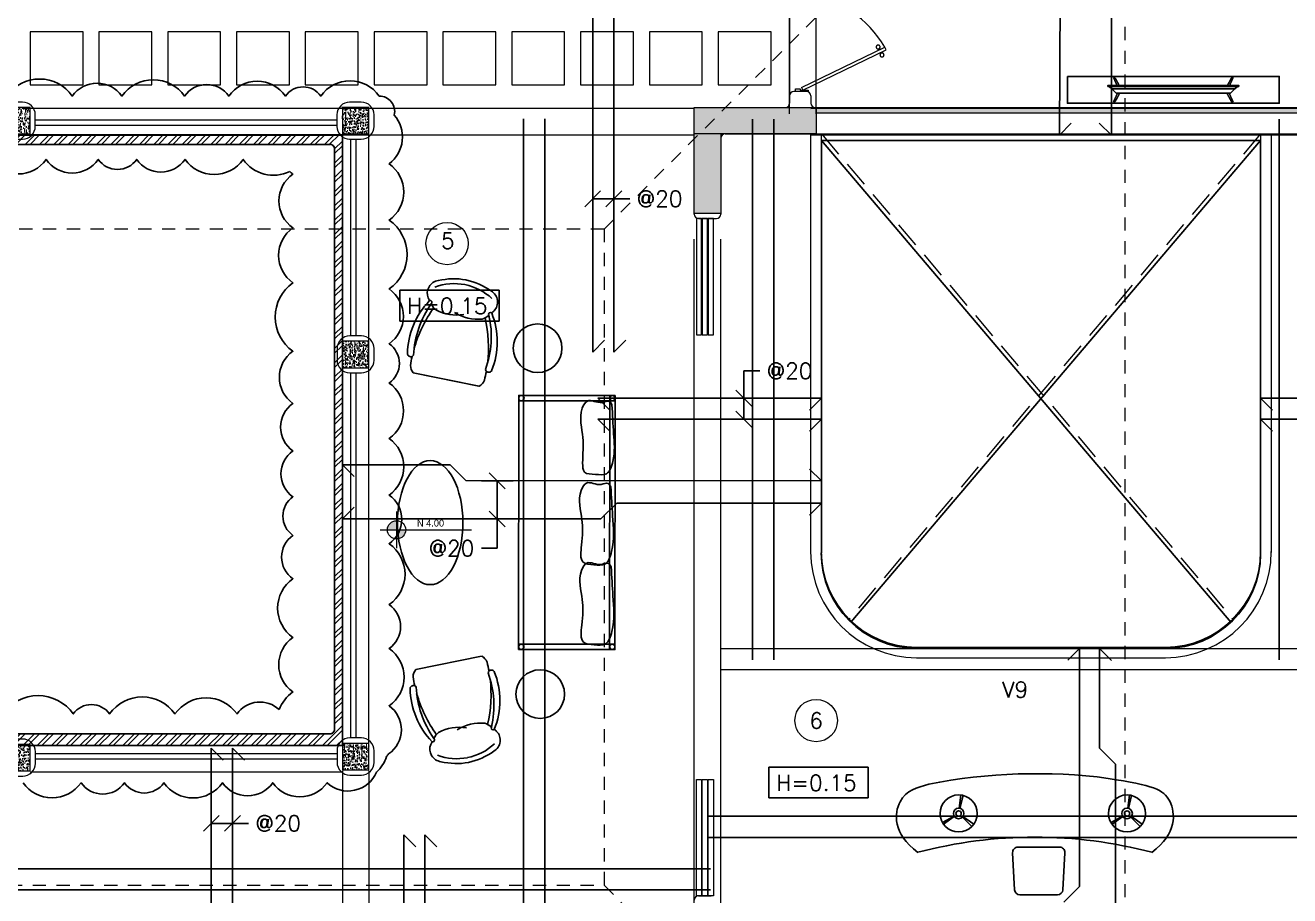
# Model space of a CAD drawing. Header units: metres. Extents: x -232 to 581, y 30 to 789.
# Drawn here: x 226.44 to 238.39, y 525.79 to 534.02 of the extents above; entities that cross this region are included whole.
import ezdxf
from ezdxf.enums import TextEntityAlignment as Align

# ---------------------------------------------------------------- set-up
doc = ezdxf.new("R2010")
doc.units = ezdxf.units.M
for name, pattern in [('DASHED2', [0.375, 0.25, -0.125]), ('HIDDEN', [9.525, 6.35, -3.175]), ('HIDDEN2', [0.1875, 0.125, -0.0625])]:
    doc.linetypes.add(name, pattern=pattern)
for name, color, linetype, lineweight in [('0-S-GRID-IDEN', 1, 'Continuous', 9), ('A-DOOR', 35, 'Continuous', 5), ('A-WALL', 250, 'Continuous', 20), ('baños', 140, 'Continuous', 0), ('BOVEDILLA', 8, 'Continuous', 5), ('Columnas', 7, 'Continuous', 18), ('muros bajitos', 252, 'Continuous', 5), ('textos', 7, 'Continuous', 0), ('VIGAS', 1, 'HIDDEN', 15)]:
    doc.layers.add(name, color=color, linetype=linetype, lineweight=lineweight)
for name, color, linetype in [('ACERO', 5, 'Continuous'), ('BP', 3, 'Continuous'), ('DIMTEXTO', 4, 'Continuous'), ('HATCH', 8, 'Continuous'), ('MOBILIARIOS', 252, 'Continuous')]:
    doc.layers.add(name, color=color, linetype=linetype)
doc.layers.add('PISO', color=7, linetype='Continuous', lineweight=5, true_color=0xe6e6e6)
doc.layers.add('Techos 1', color=7, linetype='HIDDEN2', lineweight=9, true_color=0x42391a)
doc.layers.add('RELLENO SECCION', color=8, linetype='Continuous', lineweight=0, transparency=0.4)
doc.styles.add('ESC100-2mm', font='arial.ttf', dxfattribs={"height": 0.15})
doc.styles.add('SMPLEX', font='simplex.shx')
doc.styles.get("Standard").update_dxf_attribs({"font": 'arial.ttf'})
pattern_1 = [(50, (114.33107, 55.238796), (0.058299094, -0.005100507), [0.006096, -0.067056]), (355, (114.33107, 55.238796), (-0.011277895, 0.06113819), [0.0048768, -0.053644987]), (100.451445, (114.33593, 55.23837), (0.0470212, 0.05603768), [0.005180803, -0.056988878]), (46.1842, (114.33107, 55.25505), (0.086745293, -0.013453545), [0.009144, -0.100584]), (96.63556, (114.3383, 55.25393), (0.07596932, 0.07917636), [0.00777121, -0.085483395]), (351.18415, (114.33107, 55.25505), (0.07596932, 0.07917636), [0.00731519, -0.080467114]), (21, (114.3392, 55.25099), (0.048516605, -0.032724863), [0.006096, -0.067056]), (326, (114.3392, 55.25099), (0.01977665, 0.05894015), [0.0048768, -0.0536448]), (71.451445, (114.34324, 55.24826), (0.068293254, 0.026215286), [0.005180803, -0.05698878]), (37.5, (114.331071, 55.238796), (0.000988353, 0.0270576124), [0, -0.05299456, 0, -0.0544576, 0, -0.053848]), (7.5, (114.33107, 55.238796), (0.021382292, 0.032057784), [0, -0.03104896, 0, -0.05177536, 0, -0.0205232]), (327.5, (114.312946, 55.238796), (0.0433889905, -0.001833198), [0, -0.02032, 0, -0.0633984, 0, -0.0841248]), (317.5, (114.304818, 55.238796), (0.047401338, 0.008136477), [0, -0.026416, 0, -0.04210304, 0, -0.0597408])]

# ---------------------------------------------------------------- blocks, each defined once
blk = doc.blocks.new('_Oblique')
at = {"color": 0, "linetype": 'ByBlock', "lineweight": -2}
blk.add_line((-0.5, -0.5), (0.5, 0.5), dxfattribs=at)
blk = doc.blocks.new('*U245')
at = {"layer": 'BOVEDILLA'}
blk.add_lwpolyline([(-0.25, -0.25), (0.25, -0.25), (0.25, 0.25), (-0.25, 0.25)], close=True, dxfattribs=at)
blk = doc.blocks.new('planta de entrepiso 20.03')
at = {"layer": '0-S-GRID-IDEN', "color": 18, "true_color": 0x000000}
for centre in [(38.457, -27.054), (41.943, -31.561)]:
    blk.add_circle(centre, 0.2, dxfattribs=at)
at = {"layer": 'ACERO', "color": 18, "true_color": 0x000000}
for p, q in [((44.74, -21.803), (44.732, -26.028)), ((39.832, -24.403), (39.832, -28.08)), ((40.032, -24.403), (40.032, -28.08)), ((44.249, -24.414), (44.241, -26.028)), ((39.179, -34.151), (39.179, -25.874)), ((39.379, -34.151), (39.379, -25.874)), ((41.342, -30.986), (41.342, -25.878)), ((44.241, -26.028), (44.353, -25.916)), ((44.732, -26.028), (44.616, -25.915)), ((46.316, -30.986), (46.316, -25.878)), ((39.832, -28.08), (39.945, -27.968)), ((40.032, -28.08), (40.145, -27.968)), ((39.993, -28.627), (39.881, -28.514)), ((39.881, -28.514), (41.992, -28.514)), ((41.992, -28.514), (41.879, -28.627)), ((46.254, -28.627), (46.141, -28.514)), ((46.141, -28.514), (48.968, -28.514)), ((39.993, -28.827), (39.881, -28.714)), ((39.881, -28.714), (41.992, -28.714)), ((41.992, -28.714), (41.879, -28.827)), ((46.254, -28.827), (46.141, -28.714)), ((46.141, -28.714), (48.968, -28.714)), ((38.484, -29.144), (37.467, -29.144)), ((37.467, -29.144), (37.579, -29.256)), ((38.634, -29.294), (38.484, -29.144)), ((41.879, -29.186), (41.992, -29.296)), ((41.992, -29.296), (38.634, -29.294)), ((37.467, -29.656), (37.579, -29.544)), ((40.059, -29.506), (39.909, -29.656)), ((41.992, -29.506), (40.059, -29.506)), ((41.879, -29.619), (41.992, -29.506)), ((39.909, -29.656), (37.467, -29.656)), ((44.319, -30.992), (44.432, -30.88)), ((44.432, -30.88), (44.432, -33.129)), ((44.732, -30.993), (44.62, -30.88)), ((44.62, -30.88), (44.62, -31.822)), ((36.341, -31.935), (36.229, -31.822)), ((36.229, -31.822), (36.229, -36.058)), ((36.541, -31.935), (36.429, -31.822)), ((36.429, -31.822), (36.429, -36.058)), ((44.62, -31.822), (44.77, -31.973)), ((44.77, -31.973), (44.77, -34.267)), ((40.919, -32.465), (47.195, -32.465)), ((38.047, -36.076), (38.047, -32.642)), ((38.047, -32.642), (38.16, -32.754)), ((38.247, -36.076), (38.247, -32.642)), ((38.247, -32.642), (38.36, -32.754)), ((40.919, -32.665), (47.195, -32.665)), ((40.945, -32.962), (28.784, -32.962)), ((40.945, -33.162), (28.784, -33.162)), ((44.432, -33.129), (44.282, -33.278))]:
    blk.add_line(p, q, dxfattribs=at)
at = {"layer": 'BP', "color": 18, "ltscale": 0.2, "true_color": 0x000000}
for p, q in [((26.392, -26.028), (37.467, -26.028)), ((37.467, -26.028), (37.467, -31.797)), ((41.992, -26.08), (41.992, -29.978)), ((46.14, -26.081), (41.993, -26.081)), ((45.861, -30.632), (41.993, -26.081)), ((42.271, -30.63), (46.14, -26.081)), ((46.142, -29.988), (46.14, -26.081)), ((42.892, -30.88), (45.242, -30.88)), ((37.467, -31.797), (28.695, -31.797))]:
    blk.add_line(p, q, dxfattribs=at)
for centre, start, end in [((42.893, -29.978), 179.9814, 269.8914), ((45.24, -29.978), 270.1109, 359.3878)]:
    blk.add_arc(centre, 0.902, start, end, dxfattribs=at)
at = {"layer": 'DIMTEXTO', "color": 18, "true_color": 0x000000}
for p, q in [((39.832, -26.743), (39.832, -26.481)), ((40.032, -26.747), (40.032, -26.481)), ((39.832, -26.631), (40.032, -26.631)), ((40.032, -26.631), (40.182, -26.631)), ((38.01, -27.494), (38.947, -27.494)), ((38.01, -27.786), (38.01, -27.494)), ((38.947, -27.494), (38.947, -27.786)), ((38.947, -27.786), (38.01, -27.786)), ((41.26, -28.514), (41.26, -28.257)), ((41.26, -28.257), (41.41, -28.257)), ((41.41, -28.514), (41.11, -28.514)), ((41.26, -28.714), (41.26, -28.514)), ((41.41, -28.714), (41.11, -28.714)), ((39.08, -29.295), (38.78, -29.295)), ((38.93, -29.295), (38.93, -29.656)), ((39.08, -29.656), (38.78, -29.656)), ((38.93, -29.656), (38.93, -29.933)), ((38.93, -29.933), (38.78, -29.933)), ((41.496, -32.001), (42.433, -32.001)), ((41.496, -32.293), (41.496, -32.001)), ((42.433, -32.001), (42.433, -32.293)), ((42.433, -32.293), (41.496, -32.293)), ((36.229, -32.644), (36.229, -32.383)), ((36.429, -32.648), (36.429, -32.383)), ((36.229, -32.533), (36.429, -32.533)), ((36.429, -32.533), (36.579, -32.533))]:
    blk.add_line(p, q, dxfattribs=at)
at = {"layer": 'VIGAS', "color": 18, "true_color": 0x000000}
for p, q in [((41.692, -25.828), (41.692, -20.328)), ((41.942, -25.828), (41.942, -20.328)), ((40.792, -25.778), (31.093, -25.778)), ((41.892, -25.778), (47.092, -25.775)), ((40.792, -26.028), (31.093, -26.028)), ((37.467, -27.987), (37.467, -26.028)), ((37.717, -27.987), (37.717, -26.028)), ((41.892, -26.028), (47.092, -26.025)), ((40.792, -33.362), (40.792, -26.782)), ((41.042, -33.362), (41.042, -26.782)), ((37.467, -31.787), (37.467, -28.237)), ((37.717, -31.787), (37.717, -28.237)), ((41.042, -30.88), (47.092, -30.88)), ((41.042, -31.08), (47.092, -31.08)), ((34.517, -31.797), (37.467, -31.797)), ((34.517, -32.047), (37.467, -32.047)), ((37.467, -32.037), (37.467, -34.017)), ((37.717, -32.037), (37.717, -34.017))]:
    blk.add_line(p, q, dxfattribs=at)
at = {"layer": 'BOVEDILLA', "color": 18, "linetype": 'ByBlock', "lineweight": -2, "true_color": 0x000000, "transparency": 16777216}
for p in [(34.767, -25.303), (35.417, -25.303), (36.067, -25.303), (36.717, -25.303), (37.367, -25.303), (38.017, -25.303), (38.667, -25.303), (39.317, -25.303), (39.967, -25.303), (40.617, -25.303), (41.267, -25.303)]:
    blk.add_blockref('*U245', p, dxfattribs=at)
at = {"layer": 'DIMTEXTO', "color": 18, "true_color": 0x000000, "xscale": 0.15, "yscale": 0.15, "zscale": 0.15}
for p, rotation in [((39.832, -26.631), 180), ((41.26, -28.514), 90), ((41.26, -28.714), 270), ((38.93, -29.295), 90), ((38.93, -29.656), 270), ((36.229, -32.533), 180)]:
    blk.add_blockref('_Oblique', p, dxfattribs=dict(at, rotation=rotation))
for p in [(40.032, -26.631), (36.429, -32.533)]:
    blk.add_blockref('_Oblique', p, dxfattribs=at)
at = {"layer": 'DIMTEXTO', "color": 18, "true_color": 0x000000, "style": 'SMPLEX'}
for s, p in [('5', (38.464, -27.027)), ('6', (41.943, -31.561))]:
    blk.add_text(s, height=0.15, dxfattribs=at).set_placement(p, align=Align.MIDDLE_CENTER)
for s, p in [('H=0.15', (38.08, -27.718)), ('V9', (43.701, -31.344)), ('H=0.15', (41.567, -32.225))]:
    blk.add_text(s, height=0.15, rotation=0, dxfattribs=at).set_placement(p)
at = {"layer": 'DIMTEXTO', "color": 18, "true_color": 0x000000, "char_height": 0.15, "attachment_point": 5, "style": 'SMPLEX', "bg_fill": 3, "box_fill_scale": 1.1, "bg_fill_color": 256, "bg_fill_true_color": 13158600, "bg_fill_transparency": 0}
for insert in [(40.464, -26.631), (41.692, -28.257), (38.498, -29.933), (36.861, -32.533)]:
    blk.add_mtext('\\A1;@20', dxfattribs=dict(at, insert=insert))
at = {"layer": 'ACERO', "color": 18, "true_color": 0x000000}
blk.add_line((41.542, -30.986), (41.542, -25.878), dxfattribs=at)
blk = doc.blocks.new('A$C58f5b6b7')
at = {"layer": 'MOBILIARIOS'}
for points in [[(0, 0.253), (2, 0.253), (2, 0), (0, 0)], [(0.382, 0.16), (0.382, 0.169), (1.618, 0.169), (1.618, 0.16)]]:
    blk.add_lwpolyline(points, close=True, dxfattribs=at)
for points in [[(1.606, 0.16), (1.582, 0.137), (1, 0.137), (0.418, 0.137), (0.394, 0.16)], [(1.582, 0.137), (1.54, 0.097), (0.46, 0.097), (0.418, 0.137)]]:
    blk.add_lwpolyline(points, dxfattribs=at)
for points, degree in [([(0.451, 0.238, -0.005), (0.447, 0.246, -0.005), (0.442, 0.246, -0.005), (0.432, 0.246, -0.005), (0.437, 0.237, -0.005)], 3), ([(1.549, 0.238, -0.005), (1.553, 0.246, -0.005), (1.558, 0.246, -0.005), (1.568, 0.246, -0.005), (1.563, 0.237, -0.005)], 3), ([(0.437, 0.237, -0.005), (0.453, 0.203, -0.005), (0.468, 0.169, -0.005)], 2), ([(0.488, 0.169, -0.005), (0.47, 0.204, -0.005), (0.451, 0.238, -0.005)], 2), ([(1.512, 0.169, -0.005), (1.53, 0.204, -0.005), (1.549, 0.238, -0.005)], 2), ([(1.563, 0.237, -0.005), (1.547, 0.203, -0.005), (1.532, 0.169, -0.005)], 2), ([(0.437, 0.017, -0.005), (0.455, 0.057, -0.005), (0.474, 0.097, -0.005)], 2), ([(0.495, 0.097, -0.005), (0.473, 0.057, -0.005), (0.451, 0.016, -0.005)], 2), ([(1.505, 0.097), (1.527, 0.057), (1.549, 0.016)], 2), ([(1.563, 0.017), (1.545, 0.057), (1.526, 0.097)], 2)]:
    blk.add_open_spline(points, degree=degree, dxfattribs=at)
for points in [[(0.451, 0.016, -0.005), (0.447, 0.008, -0.005), (0.442, 0.008, -0.005), (0.432, 0.008, -0.005), (0.437, 0.017, -0.005)], [(1.549, 0.016), (1.553, 0.008), (1.558, 0.008), (1.568, 0.008), (1.563, 0.017)]]:
    blk.add_open_spline(points, degree=3, knots=[-0.08544201, -0.08544201, -0.08544201, -0.08544201, -0.04272101, 0, 0, 0, 0], dxfattribs=at)
blk = doc.blocks.new('puerta 1.00')
at = {"layer": 'A-DOOR'}
for p, q in [((-0.15, -0.012), (-0.937, -0.395)), ((-0.138, -0.038), (-0.925, -0.42)), ((-0.138, -0.038), (-0.15, -0.012)), ((-0.878, -0.366), (-0.883, -0.356)), ((-0.937, -0.395), (-0.925, -0.42)), ((-0.895, -0.374), (-0.9, -0.364)), ((-0.882, -0.4), (-0.877, -0.41)), ((-0.865, -0.392), (-0.86, -0.402))]:
    blk.add_line(p, q, dxfattribs=at)
for points in [[(-0.08, 0), (-0.08, -0.025), (-0.125, -0.025), (-0.125, -0.012), (-0.2, -0.012), (-0.2, 0), (-0.08, 0)], [(-0.08, -0.95), (-0.08, -0.925), (-0.125, -0.925), (-0.125, -0.937), (-0.2, -0.937), (-0.2, -0.95), (-0.08, -0.95)]]:
    blk.add_lwpolyline(points, dxfattribs=at)
blk.add_arc((0.037, 0.16), 1.123, 211.1336, 257.8343, dxfattribs=at)
for points in [[(-0.898, -0.364), (-0.903, -0.364), (-0.912, -0.359), (-0.917, -0.35), (-0.917, -0.34), (-0.912, -0.332), (-0.903, -0.327), (-0.893, -0.327), (-0.884, -0.332), (-0.879, -0.34), (-0.879, -0.35), (-0.884, -0.359), (-0.893, -0.364), (-0.898, -0.364)], [(-0.862, -0.439), (-0.867, -0.439), (-0.875, -0.434), (-0.88, -0.426), (-0.88, -0.416), (-0.875, -0.407), (-0.867, -0.402), (-0.857, -0.402), (-0.848, -0.407), (-0.843, -0.416), (-0.843, -0.426), (-0.848, -0.434), (-0.857, -0.439), (-0.862, -0.439)]]:
    blk.add_open_spline(points, degree=2, dxfattribs=at)
blk = doc.blocks.new('A$C89702949')
at = {"layer": 'HATCH'}
h = blk.add_hatch(dxfattribs=at)
h.set_pattern_fill('AR-CONC', color=256, scale=0.00032)
h.set_pattern_definition(pattern_1)
h.paths.add_polyline_path([(7.875, 13.989), (8.125, 13.989), (8.125, 14.239), (7.875, 14.239)])
h = blk.add_hatch(dxfattribs=at)
h.set_pattern_fill('AR-CONC', color=256, scale=0.00032)
h.set_pattern_definition(pattern_1)
h.paths.add_polyline_path([(11.075, 13.989), (11.325, 13.989), (11.325, 14.239), (11.075, 14.239)])
h = blk.add_hatch(dxfattribs=at)
h.set_pattern_fill('AR-CONC', color=256, scale=0.00032)
h.set_pattern_definition(pattern_1)
h.paths.add_polyline_path([(14.65, 13.235), (14.4, 13.235), (14.4, 14.239), (15.55, 14.239), (15.55, 13.989), (14.65, 13.989)])
h = blk.add_hatch(dxfattribs=at)
h.set_pattern_fill('AR-CONC', color=256, scale=0.00032)
h.set_pattern_definition(pattern_1)
h.paths.add_polyline_path([(11.075, 11.779), (11.325, 11.779), (11.325, 12.029), (11.075, 12.029)])
h = blk.add_hatch(dxfattribs=at)
h.set_pattern_fill('AR-CONC', color=256, scale=0.00032)
h.set_pattern_definition(pattern_1)
h.paths.add_polyline_path([(7.875, 7.97), (8.125, 7.97), (8.125, 8.22), (7.875, 8.22)])
h = blk.add_hatch(dxfattribs=at)
h.set_pattern_fill('AR-CONC', color=256, scale=0.00032)
h.set_pattern_definition(pattern_1)
h.paths.add_polyline_path([(11.075, 7.979), (11.325, 7.979), (11.325, 8.229), (11.075, 8.229)])
at = {"layer": 'Columnas'}
for points in [[(7.875, 13.989), (8.125, 13.989), (8.125, 14.239), (7.875, 14.239)], [(11.075, 13.989), (11.325, 13.989), (11.325, 14.239), (11.075, 14.239)], [(14.4, 14.239), (15.55, 14.239), (15.55, 13.989), (14.4, 13.989)], [(11.075, 11.779), (11.325, 11.779), (11.325, 12.029), (11.075, 12.029)], [(7.875, 7.97), (8.125, 7.97), (8.125, 8.22), (7.875, 8.22)], [(11.075, 7.979), (11.325, 7.979), (11.325, 8.229), (11.075, 8.229)]]:
    blk.add_lwpolyline(points, close=True, dxfattribs=at)
blk.add_lwpolyline([(14.65, 13.235), (14.4, 13.235), (14.4, 14.239), (15.55, 14.239), (15.55, 13.989), (14.65, 13.989), (14.65, 13.235)], dxfattribs=at)
blk = doc.blocks.new('A$Ca77e88c0')
at = {"layer": 'MOBILIARIOS', "linetype": 'Continuous'}
for p, q in [((0, 1.346), (0.243, 0.761)), ((0.243, 0.76), (0, 1.346))]:
    blk.add_line(p, q, dxfattribs=at)
for points in [[(1.008, 1.422, 0.103931), (0.857, 1.635, 0.481643), (0.668, 1.624, 0.047693), (0.654, 1.599, 0.047693)], [(1.008, 1.422, -0.103931), (1.053, 1.163, -0.481643), (0.912, 1.038, -0.047693), (0.884, 1.046, -0.047693)]]:
    blk.add_lwpolyline(points, format="xyb", dxfattribs=at)
blk.add_circle((0.849, 0.5), 0.23, dxfattribs=at)
for centre, radius, start, end in [((0.521, 0.874), 0.736, 79.5964, 123.1415), ((0.612, 0.667), 0.901, 88.3763, 121.4796), ((0.612, 0.667), 0.901, 88.3763, 121.4796), ((0.858, 1.457), 0.248, 153.2165, 169.9182), ((0.858, 1.457), 0.248, 153.2165, 169.9182), ((0.643, 1.585), 0.0175, 250.4542, 52.0587), ((0.643, 1.585), 0.0175, 250.4542, 52.0587), ((0.462, 1.187), 0.549, 23.3314, 53.5948), ((0.462, 1.187), 0.549, 23.3314, 53.5948), ((0.482, 0.53), 0.979, 111.4631, 116.5118), ((0.142, 1.468), 0.0325, 136.3787, 235.7351), ((0.142, 1.468), 0.0325, 235.6979, 268.7539), ((0.587, 0.249), 1.279, 88.4542, 107.9351), ((0.587, 0.249), 1.279, 88.4542, 107.9351), ((1.028, 1.543), 0.416, 185.8786, 223.4033), ((1.028, 1.543), 0.416, 185.8786, 223.4033), ((0.1, 1.319), 0.103, 121.9514, 165.0616), ((1.108, 1.351), 0.416, 181.7665, 219.2912), ((0.456, 1.2), 0.549, 351.575, 21.8384), ((0.456, 1.2), 0.549, 351.575, 21.8384), ((0.927, 1.291), 0.248, 235.2516, 251.9533), ((0.927, 1.291), 0.248, 235.2516, 251.9533), ((0.194, 1.672), 0.901, 283.6902, 316.7935), ((0.194, 1.672), 0.901, 283.6902, 316.7935), ((0.277, 1.462), 0.736, 282.0283, 325.5734), ((-0.121, 1.949), 1.279, 297.2347, 316.7156), ((-0.121, 1.949), 1.279, 297.2347, 316.7156), ((0.867, 1.048), 0.0175, 353.1111, 154.7156), ((0.867, 1.048), 0.0175, 353.1111, 154.7156), ((0.295, 0.849), 0.103, 240.0914, 283.2016), ((0.005, 1.677), 0.979, 288.6412, 293.6898), ((0.431, 0.774), 0.0325, 169.4347, 268.7911), ((0.431, 0.774), 0.0325, 136.3787, 169.4347), ((0.431, 0.774), 0.0325, 136.3787, 169.4347)]:
    blk.add_arc(centre, radius, start, end, dxfattribs=at)
blk = doc.blocks.new('20.03.2026 LN 09 SEGUNDO NIVEL ARQ')
at = {"layer": 'RELLENO SECCION'}
h = blk.add_hatch(color=5, dxfattribs=at)
h.dxf.hatch_style = 1
h.paths.add_polyline_path([(95.946, -48.209, -0.414214), (95.906, -48.249), (95.021, -48.249), (95.021, -48.299), (95.946, -48.299)])
h.paths.add_polyline_path([(95.021, -48.249), (93.762, -48.249), (93.762, -48.299), (95.021, -48.299)])
h.paths.add_polyline_path([(93.762, -48.249), (91.821, -48.249), (91.821, -48.299), (93.762, -48.299)])
h.paths.add_polyline_path([(91.821, -48.249), (90.846, -48.249), (90.846, -48.299), (91.821, -48.299)])
at = {"layer": 'textos', "transparency": 33554534}
h = blk.add_hatch(color=5, dxfattribs=at)
h.dxf.hatch_style = 1
h.paths.add_polyline_path([(86.883, -52.154, 0.414214), (86.797, -52.241), (86.883, -52.241)])
h.paths.add_polyline_path([(86.97, -52.241), (86.883, -52.241), (86.883, -52.327, 0.414214)])
at = {"layer": 'A-DOOR', "color": 5}
for points in [[(89.715, -50.399), (89.765, -50.399), (89.765, -49.299), (89.715, -49.299)], [(89.77, -50.399), (89.82, -50.399), (89.82, -49.299), (89.77, -49.299)], [(89.828, -50.399), (89.878, -50.399), (89.878, -49.299), (89.828, -49.299)], [(89.715, -54.599), (89.765, -54.599), (89.765, -55.699), (89.715, -55.699)], [(89.77, -54.599), (89.82, -54.599), (89.82, -55.699), (89.77, -55.699)], [(89.828, -54.599), (89.878, -54.599), (89.878, -55.699), (89.828, -55.699)]]:
    blk.add_lwpolyline(points, close=True, dxfattribs=at)
at = {"layer": 'A-WALL', "color": 5}
for p, q in [((90.756, -48.099), (90.636, -48.099)), ((90.596, -48.139), (90.596, -48.209)), ((90.796, -48.139), (90.796, -48.209)), ((90.846, -48.249), (95.906, -48.249)), ((89.696, -49.259), (89.696, -48.339)), ((90.846, -48.299), (95.946, -48.299)), ((89.986, -48.499), (95.906, -48.499))]:
    blk.add_line(p, q, dxfattribs=at)
at = {"layer": 'A-WALL', "color": 5, "transparency": 33554684}
for p, q in [((89.736, -49.299), (89.906, -49.299)), ((89.946, -49.253), (89.946, -49.259)), ((89.736, -55.699), (89.856, -55.699))]:
    blk.add_line(p, q, dxfattribs=at)
at = {"layer": 'A-WALL', "color": 5}
for points in [[(83.24, -48.549), (83.35, -48.549, 0.414214), (83.47, -48.429), (83.47, -48.319, 0.414214), (83.35, -48.199), (83.24, -48.199, 0.414214), (83.12, -48.319), (83.12, -48.429, 0.414214)], [(86.44, -48.549), (86.55, -48.549, 0.414214), (86.67, -48.429), (86.67, -48.319, 0.414214), (86.55, -48.199), (86.44, -48.199, 0.414214), (86.32, -48.319), (86.32, -48.429, 0.414214)], [(86.441, -50.758), (86.551, -50.758, 0.414214), (86.671, -50.638), (86.671, -50.528, 0.414214), (86.551, -50.408), (86.441, -50.408, 0.414214), (86.321, -50.528), (86.321, -50.638, 0.414214)], [(83.241, -54.568), (83.351, -54.568, 0.414214), (83.471, -54.448), (83.471, -54.338, 0.414214), (83.351, -54.218), (83.241, -54.218, 0.414214), (83.121, -54.338), (83.121, -54.448, 0.414214)], [(86.441, -54.558), (86.551, -54.558, 0.414214), (86.671, -54.438), (86.671, -54.328, 0.414214), (86.551, -54.208), (86.441, -54.208, 0.414214), (86.321, -54.328), (86.321, -54.438, 0.414214)]]:
    blk.add_lwpolyline(points, format="xyb", close=True, dxfattribs=at)
for centre, start, end in [((90.636, -48.139), 90, 180), ((90.756, -48.139), 0, 90), ((90.556, -48.209), 270, 0), ((90.836, -48.209), 180, 270), ((89.986, -48.539), 90, 180), ((89.736, -49.259), 180, 270), ((89.736, -55.739), 90, 180)]:
    blk.add_arc(centre, 0.04, start, end, dxfattribs=at)
at = {"layer": 'A-WALL', "color": 5, "transparency": 33554684}
blk.add_arc((89.906, -49.259), 0.04, 270, 0, dxfattribs=at)
at = {"layer": 'MOBILIARIOS', "color": 5}
for p, q in [((88.037, -50.971), (88.036, -53.371)), ((88.947, -50.972), (88.037, -50.971)), ((88.946, -53.372), (88.947, -50.972)), ((88.036, -53.371), (88.946, -53.372)), ((92.199, -54.872), (92.215, -54.748)), ((92.205, -54.873), (92.235, -54.752)), ((93.791, -54.872), (93.806, -54.748)), ((93.797, -54.873), (93.827, -54.752)), ((92.15, -54.946), (92.041, -55.008)), ((93.741, -54.946), (93.633, -55.008)), ((92.152, -54.951), (92.051, -55.023)), ((92.228, -54.957), (92.317, -55.045)), ((92.234, -54.951), (92.335, -55.023)), ((93.744, -54.951), (93.642, -55.023)), ((93.82, -54.957), (93.908, -55.045)), ((93.825, -54.951), (93.927, -55.023))]:
    blk.add_line(p, q, dxfattribs=at)
for points in [[(88.947, -50.972), (88.947, -51.022), (88.037, -51.021), (88.037, -50.971)], [(88.897, -50.972), (88.947, -50.972), (88.946, -53.372), (88.896, -53.372)], [(88.946, -53.372), (88.946, -53.322), (88.036, -53.321), (88.036, -53.371)]]:
    blk.add_lwpolyline(points, close=True, dxfattribs=at)
blk.add_lwpolyline([(92.772, -55.689), (93.128, -55.689, 0.39805), (93.178, -55.642), (93.197, -55.292, 0.430564), (93.147, -55.239), (92.753, -55.239, 0.430564), (92.703, -55.292), (92.722, -55.642, 0.39805)], format="xyb", close=True, dxfattribs=at)
for centre, radius in [((88.062, -50.996), 0.025), ((88.922, -50.997), 0.025), ((88.061, -53.346), 0.025), ((88.921, -53.347), 0.025), ((92.193, -54.921), 0.175), ((93.784, -54.921), 0.175), ((92.193, -54.921), 0.05), ((92.193, -54.921), 0.025), ((93.784, -54.921), 0.05), ((93.784, -54.921), 0.025)]:
    blk.add_circle(centre, radius, dxfattribs=at)
for centre, radius, start, end in [((92.927, -59.786), 5.241, 82.5492, 101.1903), ((92.913, -59.487), 4.342, 75.2505, 104.7495)]:
    blk.add_arc(centre, radius, start, end, dxfattribs=at)
blk.add_ellipse((87.201, -52.173), major_axis=(0, -0.586), ratio=0.527579, dxfattribs=at)
for points in [[(88.918, -51.06), (88.934, -51.333), (88.927, -51.594), (88.865, -51.711), (88.761, -51.717), (88.66, -51.695), (88.641, -51.61), (88.644, -51.369), (88.638, -51.092), (88.686, -51.024), (88.826, -51.037), (88.892, -51.027), (88.918, -51.06)], [(88.908, -51.835), (88.924, -52.109), (88.914, -52.447), (88.852, -52.564), (88.748, -52.571), (88.647, -52.548), (88.631, -52.385), (88.634, -52.144), (88.628, -51.868), (88.677, -51.799), (88.817, -51.812), (88.882, -51.802), (88.908, -51.835)], [(88.911, -52.591), (88.927, -52.865), (88.917, -53.203), (88.855, -53.32), (88.751, -53.327), (88.65, -53.304), (88.634, -53.141), (88.637, -52.9), (88.631, -52.624), (88.68, -52.555), (88.82, -52.568), (88.885, -52.558), (88.911, -52.591)]]:
    blk.add_spline(points, degree=3, dxfattribs=at)
for points in [[(91.808, -55.289), (91.569, -55.11), (91.596, -54.727), (91.8, -54.675), (91.91, -54.645)], [(94.018, -55.289), (94.257, -55.11), (94.23, -54.727), (94.03, -54.657), (93.607, -54.59)]]:
    blk.add_open_spline(points, degree=3, dxfattribs=at)
at = {"layer": 'muros bajitos', "color": 5}
for p, q in [((83.421, -48.369), (83.421, -48.369)), ((86.32, -48.369), (83.47, -48.369)), ((83.421, -48.419), (83.421, -48.419)), ((86.32, -48.419), (83.47, -48.419)), ((86.447, -48.549), (86.447, -50.408)), ((86.497, -48.549), (86.497, -50.408)), ((90.796, -52.447), (90.796, -48.499)), ((90.896, -52.447), (90.896, -48.499)), ((95.046, -48.499), (95.046, -52.456)), ((95.146, -48.499), (95.146, -52.456)), ((86.447, -50.758), (86.447, -54.208)), ((86.497, -50.758), (86.497, -54.208)), ((91.796, -53.349), (94.146, -53.349)), ((91.796, -53.449), (94.146, -53.449)), ((86.321, -54.358), (83.471, -54.358)), ((86.321, -54.408), (83.471, -54.408))]:
    blk.add_line(p, q, dxfattribs=at)
for centre, radius, start, end in [((91.797, -52.447), 1.002, 179.9814, 269.8914), ((91.797, -52.447), 0.902, 179.9814, 269.8914), ((94.144, -52.447), 0.902, 270.1086, 0.0186), ((94.144, -52.447), 1.002, 270.1086, 0.0186)]:
    blk.add_arc(centre, radius, start, end, dxfattribs=at)
at = {"layer": 'PISO', "color": 5}
for p, q in [((90.596, -47.109), (90.596, -48.139)), ((81.877, -48.599), (86.257, -48.599)), ((86.297, -48.639), (86.297, -54.129)), ((86.257, -54.169), (77.596, -54.167)), ((86.321, -54.409), (83.471, -54.409))]:
    blk.add_line(p, q, dxfattribs=at)
at = {"layer": 'PISO', "color": 5, "linetype": 'DASHED2'}
for p, q in [((90.896, -48.499), (94.782, -53.084)), ((95.046, -48.499), (91.159, -53.084))]:
    blk.add_line(p, q, dxfattribs=at)
at = {"layer": 'PISO', "color": 5}
for centre, start, end in [((86.257, -48.639), 0, 90), ((86.257, -54.129), 269.9919, 0)]:
    blk.add_arc(centre, 0.04, start, end, dxfattribs=at)
at = {"layer": 'Techos 1', "color": 5}
for p, q in [((88.843, -49.399), (92.746, -45.499)), ((88.843, -49.399), (74.096, -49.399)), ((88.843, -49.399), (88.843, -55.599)), ((76.696, -55.599), (88.843, -55.599)), ((88.843, -55.599), (92.746, -59.499))]:
    blk.add_line(p, q, dxfattribs=at)
blk.add_lwpolyline([(97.157, -46.588), (93.762, -46.588), (93.762, -58.409), (97.157, -58.409)], close=True, dxfattribs=at)
at = {"layer": 'textos', "color": 5}
for p, q in [((86.883, -52.067), (86.883, -52.415)), ((86.729, -52.241), (87.59, -52.241))]:
    blk.add_line(p, q, dxfattribs=at)
blk.add_circle((86.883, -52.241), 0.0865, dxfattribs=at)
at = {"color": 5}
blk.add_blockref('A$C89702949', (75.296, -62.488), dxfattribs=at)
at = {"layer": 'A-DOOR', "color": 5, "rotation": 180}
blk.add_blockref('puerta 1.00', (90.571, -48.099), dxfattribs=at)
at = {"layer": 'MOBILIARIOS', "color": 5}
blk.add_blockref('A$C58f5b6b7', (93.221, -48.21, 0.005), dxfattribs=at)
at = {"layer": 'MOBILIARIOS', "color": 5, "rotation": 56.16031382123446}
blk.add_blockref('A$Ca77e88c0', (88.158, -51.508), dxfattribs=at)
at = {"layer": 'MOBILIARIOS', "color": 5, "xscale": -1, "rotation": 123.8268872980607}
blk.add_blockref('A$Ca77e88c0', (88.183, -52.81), dxfattribs=at)
at = {"layer": 'baños', "color": 5, "linetype": 'Continuous', "flags": 8}
for tag, p in [('MATERIAL', (83.781, -42.918, 0)), ('PRODUCT', (83.781, -42.918, 0)), ('TRADENAME', (83.781, -42.918, 0)), ('MODELNUMBER', (83.781, -42.918, 0)), ('MATERIAL', (84.956, -42.918, 0)), ('PRODUCT', (84.956, -42.918, 0)), ('TRADENAME', (84.956, -42.918, 0)), ('MODELNUMBER', (84.956, -42.918, 0))]:
    blk.add_attdef(tag, p, '', height=0.0000254, rotation=180.0001, dxfattribs=at)
at = {"layer": 'baños', "color": 5, "linetype": 'Continuous'}
for tag, p, rotation in [('MATERIAL', (85.891, -56.993), 180.0001), ('PRODUCT', (85.891, -56.993), 180.0001), ('TRADENAME', (85.891, -56.993), 180.0001), ('MODELNUMBER', (85.891, -56.993), 180.0001), ('MODELNUMBER', (86.601, -56.993), 179.9999), ('MATERIAL', (86.601, -56.993), 179.9999), ('PRODUCT', (86.601, -56.993), 179.9999), ('TRADENAME', (86.601, -56.993), 179.9999)]:
    blk.add_attdef(tag, p, '', height=0.0000254, rotation=rotation, dxfattribs=at)
at = {"layer": 'textos', "color": 5, "insert": (87.076, -52.145), "char_height": 0.065, "attachment_point": 1, "style": 'ESC100-2mm'}
blk.add_mtext_dynamic_manual_height_columns('{\\Ftxt|c0;N 4.00}', width=2.21694, gutter_width=0.5, heights=[0], dxfattribs=at)

msp = doc.modelspace()

# ---------------------------------------------------------------- block references
at = {"layer": 'Columnas'}
msp.add_blockref('planta de entrepiso 20.03', (191.971, 559.011), dxfattribs=at)

# ---------------------------------------------------------------- next in the draw order: hatches: boundary and pattern name
at = {"layer": 'HATCH'}
h = msp.add_hatch(dxfattribs=at)
h.set_pattern_fill('ANSI32', color=6, scale=0.01)
edge = h.paths.add_edge_path()
edge.add_line((224.943, 532.984), (224.943, 532.894))
edge.add_line((224.943, 532.894), (229.324, 532.895))
edge.add_arc((229.324, 532.855), 0.04, 0, 90, ccw=False)
edge.add_line((229.364, 532.855), (229.364, 527.365))
edge.add_arc((229.32, 527.367), 0.0443, 253.3642, 356.8464, ccw=False)
edge.add_line((229.307, 527.325), (220.663, 527.324))
edge.add_line((220.663, 527.324), (220.663, 527.262))
edge.add_arc((220.705, 527.149), 0.12, 90, 110.5967, ccw=False)
edge.add_line((220.705, 527.269), (220.815, 527.269))
edge.add_arc((220.815, 527.149), 0.12, 32.5136, 90, ccw=False)
edge.add_line((220.916, 527.214), (229.438, 527.214))
edge.add_line((229.438, 527.214), (229.438, 532.984))
edge.add_line((229.438, 532.984), (224.943, 532.984))

# ---------------------------------------------------------------- next in the draw order: linework, layer by layer
at = {"color": 6}
for points in [[(228.941, 532.639, -0.369256), (228.501, 532.752, -0.520567), (227.952, 532.752, -0.520567), (227.495, 532.752, -0.520567), (227.132, 532.752, -0.520567), (226.639, 532.752, -0.520567), (226.114, 532.752, -0.520567), (225.681, 532.752, -0.520567), (225.289, 532.752, -0.520567), (224.731, 532.752, -0.520567), (224.731, 533.269, -0.520567), (225.056, 533.351, -0.520567), (225.636, 533.351, -0.520567), (226.268, 533.351, -0.520567), (226.887, 533.351, -0.520567), (227.355, 533.351, -0.520567), (227.948, 533.351, -0.520567), (228.365, 533.351, -0.520567), (228.901, 533.351, -0.520567), (229.234, 533.351, -0.520567), (229.787, 533.351, -0.476638), (229.929, 533.172, -0.476638)], [(229.929, 533.172, -0.430541), (229.88, 532.71, -0.520567), (229.88, 532.179, -0.520567), (229.88, 531.528, -0.520567), (229.88, 531.01, -0.520567), (229.88, 530.639, -0.520567), (229.88, 530.115, -0.520567), (229.88, 529.581, -0.520567), (229.88, 529.121, -0.520567), (229.88, 528.545, -0.520567), (229.88, 528.13, -0.520567), (229.88, 527.589, -0.520567), (229.875, 527.135, -0.019984), (229.855, 527.109)], [(224.943, 532.984), (224.943, 532.894), (229.324, 532.895, -0.414214), (229.364, 532.855), (229.364, 527.365, -0.484939), (229.307, 527.325), (220.663, 527.324), (220.663, 527.262, -0.090113), (220.705, 527.269), (220.815, 527.269, -0.256228), (220.916, 527.214), (229.438, 527.214), (229.438, 532.984), (224.943, 532.984)], [(228.841, 527.553, -0.151282), (228.971, 527.72, -0.520567), (228.971, 528.235, -0.520567), (228.971, 528.79, -0.520567), (228.971, 529.2, -0.520567), (228.971, 529.564, -0.520567), (228.971, 529.998, -0.520567), (228.971, 530.447, -0.520567), (228.971, 530.94, -0.520567), (228.971, 531.586, -0.520567), (228.971, 532.106, -0.520567), (228.971, 532.614, -0.040035), (228.941, 532.639, -0.040035)], [(228.841, 527.553, 0.456988), (228.443, 527.512, 0.520567), (227.857, 527.512, 0.520567), (227.239, 527.512, 0.520567), (226.896, 527.512, 0.520567), (226.23, 527.512, 0.520567)], [(226.422, 526.862, 0.520567), (226.969, 526.862, 0.520567), (227.38, 526.862, 0.520567), (227.752, 526.862, 0.520567), (228.305, 526.862, 0.520567), (228.78, 526.862, 0.520567), (229.293, 526.862, 0.520567), (229.762, 526.963, 0.130495), (229.855, 527.109, 0.130495)]]:
    msp.add_lwpolyline(points, format="xyb", dxfattribs=at)

# ---------------------------------------------------------------- next in the draw order: block references
at = {"color": 1}
msp.add_blockref('20.03.2026 LN 09 SEGUNDO NIVEL ARQ', (143.067, 581.493), dxfattribs=at)

doc.saveas('drawing.dxf')
